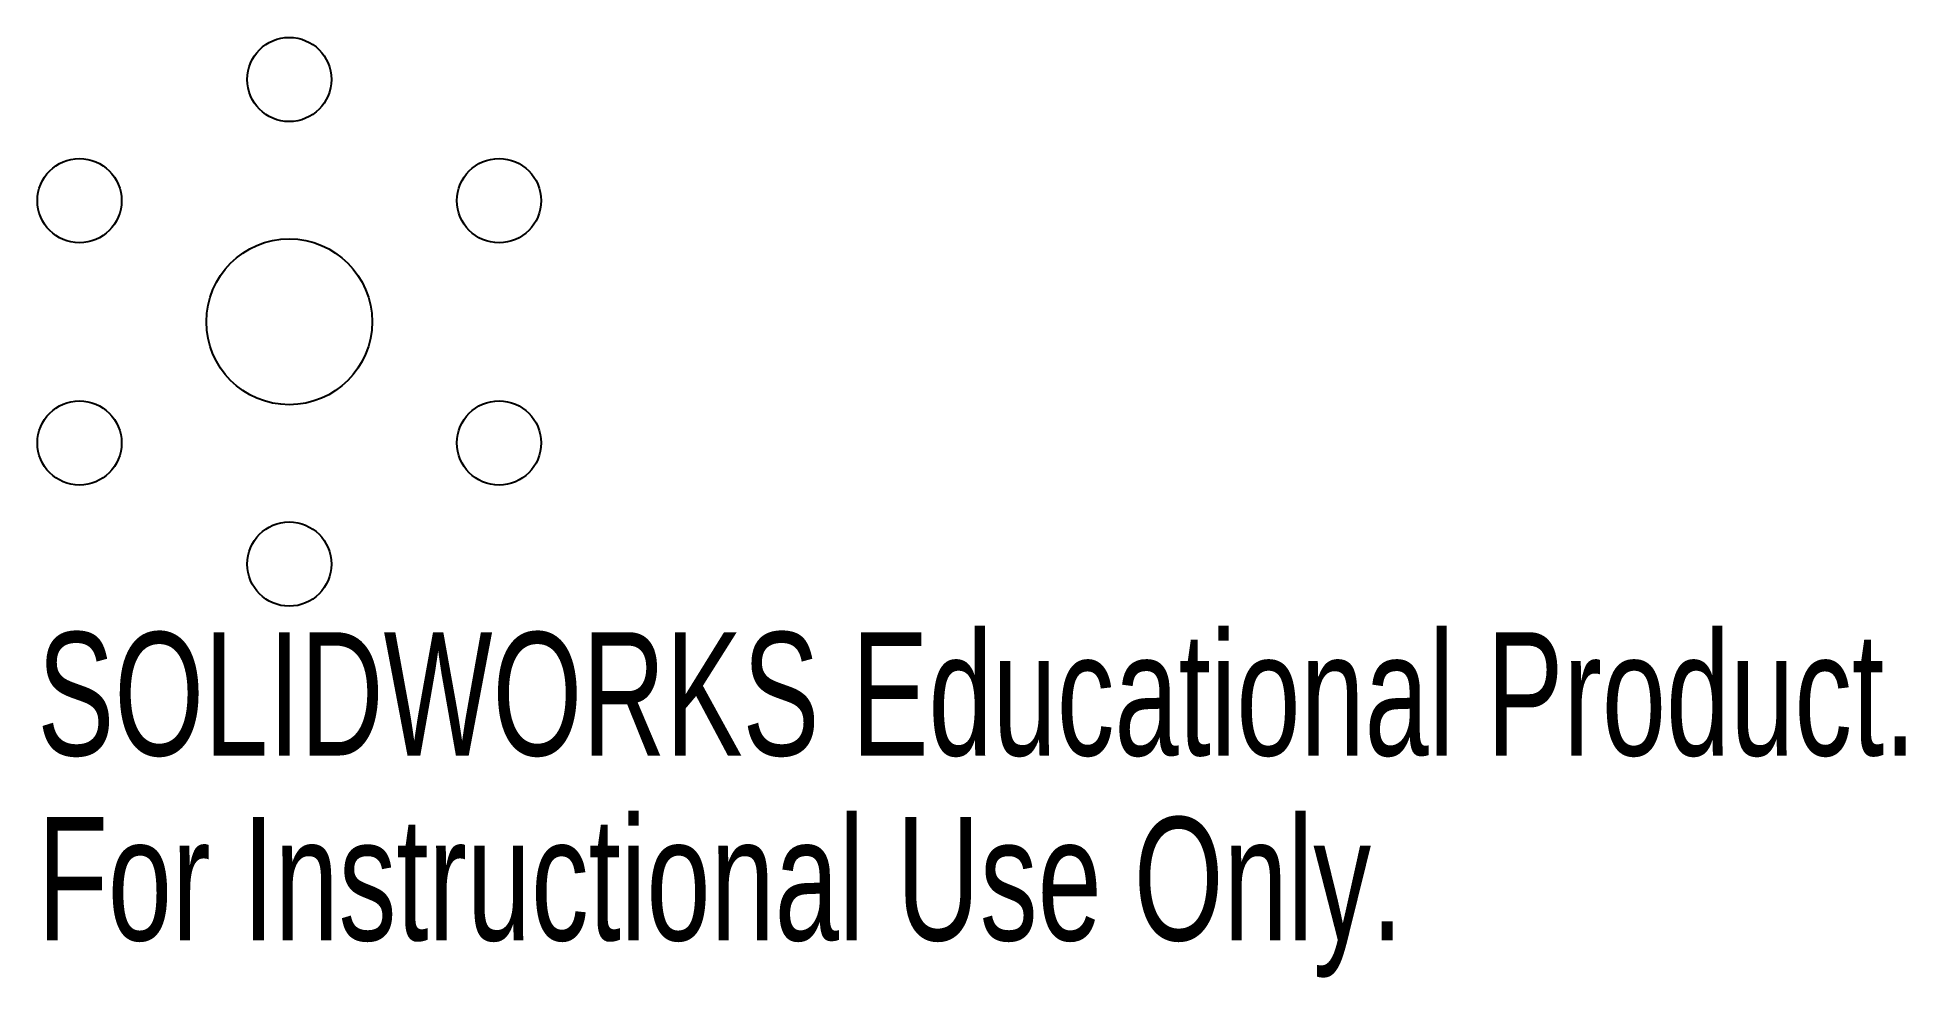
# Model space of a CAD drawing. Header units: millimetres. Extents: x -9.9 to 63.4, y -25.7 to 11.2.
import ezdxf

# ---------------------------------------------------------------- set-up
doc = ezdxf.new("R2010")
doc.units = ezdxf.units.MM
doc.styles.add('SLDTEXTSTYLE0', font='TXT', dxfattribs={"width": 0.7})

msp = doc.modelspace()

# ---------------------------------------------------------------- linework, layer by layer
at = {"color": 7, "linetype": 'Continuous', "lineweight": 25}
for centre, radius in [((0, 9.5), 1.651), ((-8.227, 4.75), 1.651), ((8.227, 4.75), 1.651), ((0, 0), 3.25), ((-8.227, -4.75), 1.651), ((8.227, -4.75), 1.651), ((0, -9.5), 1.651)]:
    msp.add_circle(centre, radius, dxfattribs=at)

# ---------------------------------------------------------------- texts
at = {"color": 7, "linetype": 'Continuous', "char_height": 4.83362, "attachment_point": 1, "style": 'SLDTEXTSTYLE0'}
for s, insert in [('SOLIDWORKS Educational Product.', (-9.878, -12.171)), ('For Instructional Use Only.', (-9.878, -19.421))]:
    msp.add_mtext(s, dxfattribs=dict(at, insert=insert))

doc.saveas('drawing.dxf')
